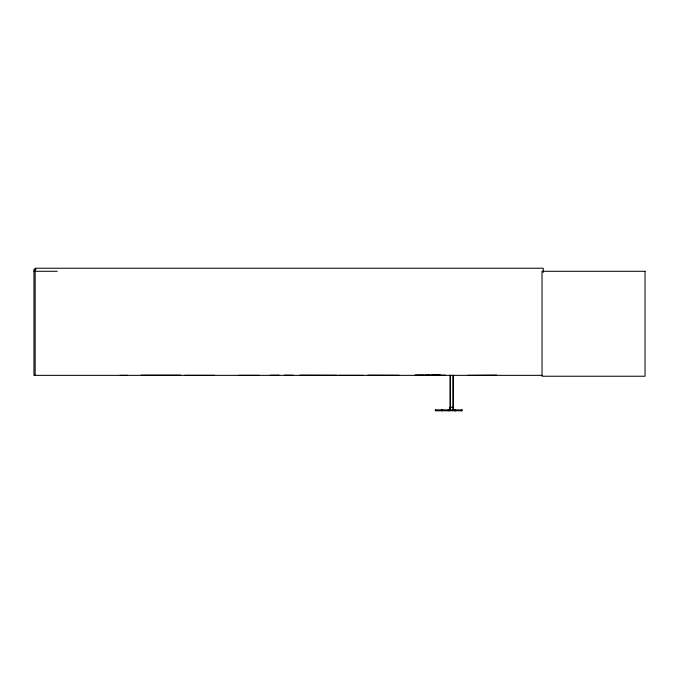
<?xml version="1.0" encoding="UTF-8"?>
<svg xmlns="http://www.w3.org/2000/svg" width="679" height="679" viewBox="0 0 679 679"><rect width="100%" height="100%" fill="white"/><g stroke="black" fill="none" stroke-linecap="round" stroke-linejoin="round"><path stroke-width="1.02" d="M184.824 375.317L214.479 375.334M238.77 375.317L259.276 375.334M467.941 375.326L496.689 375.097M429.951 375.139L415.081 375.139M367.874 375.156L398.963 375.249M270.259 375.249L278.967 375.139M141.207 375.156L180.741 375.139M440.476 375.164L425.156 375.114M414.988 375.283L423.458 375.147M431.615 375.181L440.111 375.147M430.444 375.351L445.407 375.139M36.072 269.317L33.95 269.317L33.95 375.351L542.165 375.351M33.95 271.286L57.24 271.286M338.685 375.334L363.401 375.334M293.235 375.249L284.526 375.139M336.716 375.249L300.016 375.139M543.225 272.466L543.225 268.23L35.147 268.23L35.147 375.351M461.678 409.955L461.678 410.719M461.652 409.895L461.652 410.77M455.49 409.895L455.49 410.77M455.219 409.895L455.219 410.77M454.37 409.895L454.387 410.77M453.496 409.895L453.496 407.273L449.897 407.273L449.897 409.895M453.36 375.266L453.36 409.895M452.935 375.266L453.003 409.895M450.457 375.266L450.457 409.895M450.041 375.266L450.041 409.895M449.031 409.895L449.031 410.77M448.199 409.895L448.199 410.77M442.054 409.895L442.054 410.77M441.774 409.895L441.774 410.77M435.604 409.895L435.604 410.77M127.525 375.351L120.276 375.351M645.05 271.286L542.029 271.286L542.029 376.234L645.05 376.234L645.05 271.286M461.941 409.895L435.324 409.895L435.324 410.77L461.941 410.77L461.941 409.895"/></g></svg>
